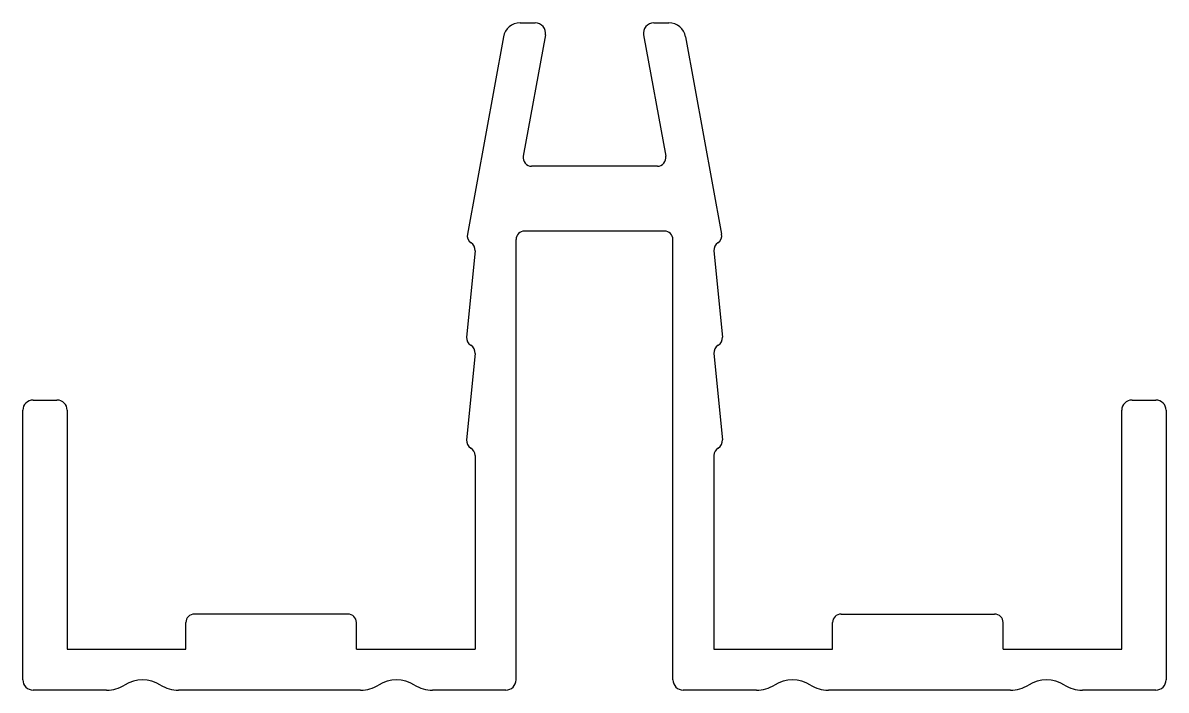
# Model space of a CAD drawing. Extents: x 2493.4 to 2526.9, y 1192 to 1211.6.
import ezdxf

# ---------------------------------------------------------------- set-up
doc = ezdxf.new("R2010")
doc.units = 0
doc.layers.get('0').update_dxf_attribs({"linetype": 'CONTINUOUS'})

msp = doc.modelspace()

# ---------------------------------------------------------------- linework, layer by layer
at = {"color": 0}
for p, q in [((2507.991, 1211.588), (2508.434, 1211.588)), ((2511.906, 1211.588), (2512.349, 1211.588)), ((2507.499, 1211.178), (2506.444, 1205.401)), ((2508.73, 1211.234), (2508.081, 1207.683)), ((2511.611, 1211.234), (2512.259, 1207.683)), ((2512.841, 1211.178), (2513.896, 1205.401)), ((2512.013, 1207.388), (2508.327, 1207.388)), ((2512.22, 1205.488), (2508.12, 1205.488)), ((2507.87, 1192.338), (2507.87, 1205.238)), ((2512.47, 1192.338), (2512.47, 1205.238)), ((2506.669, 1204.911), (2506.421, 1202.382)), ((2513.671, 1204.911), (2513.919, 1202.382)), ((2506.669, 1201.9), (2506.421, 1199.372)), ((2513.671, 1201.9), (2513.919, 1199.372)), ((2493.714, 1200.538), (2494.414, 1200.538)), ((2525.926, 1200.538), (2526.626, 1200.538)), ((2493.414, 1192.338), (2493.414, 1200.238)), ((2494.714, 1200.238), (2494.714, 1193.238)), ((2525.626, 1193.238), (2525.626, 1200.238)), ((2526.926, 1200.238), (2526.926, 1192.338)), ((2506.67, 1198.914), (2506.67, 1193.238)), ((2513.67, 1198.914), (2513.67, 1193.238)), ((2498.192, 1193.238), (2498.192, 1194.018)), ((2502.942, 1194.268), (2498.442, 1194.268)), ((2503.192, 1193.238), (2503.192, 1194.018)), ((2517.148, 1193.238), (2517.148, 1194.018)), ((2517.398, 1194.268), (2521.898, 1194.268)), ((2522.148, 1193.238), (2522.148, 1194.018)), ((2494.714, 1193.238), (2498.192, 1193.238)), ((2503.192, 1193.238), (2506.67, 1193.238)), ((2513.67, 1193.238), (2517.148, 1193.238)), ((2522.148, 1193.238), (2525.626, 1193.238)), ((2495.87, 1192.038), (2493.714, 1192.038)), ((2503.315, 1192.038), (2497.977, 1192.038)), ((2507.57, 1192.038), (2505.422, 1192.038)), ((2514.918, 1192.038), (2512.77, 1192.038)), ((2522.363, 1192.038), (2517.025, 1192.038)), ((2526.626, 1192.038), (2524.47, 1192.038))]:
    msp.add_line(p, q, dxfattribs=at)
for centre, radius, start, end in [((2507.991, 1211.088), 0.5, 90, 169.6483), ((2508.434, 1211.288), 0.3, 349.6483, 90), ((2511.906, 1211.288), 0.3, 90, 190.3517), ((2512.349, 1211.088), 0.5, 10.3517, 90), ((2508.327, 1207.638), 0.25, 169.6483, 270), ((2512.013, 1207.638), 0.25, 270, 10.3517), ((2508.12, 1205.238), 0.25, 90, 180), ((2512.22, 1205.238), 0.25, 0, 90), ((2506.69, 1205.356), 0.25, 169.6483, 237.3573), ((2506.42, 1204.935), 0.25, 354.4007, 57.3573), ((2513.92, 1204.935), 0.25, 122.6427, 185.5993), ((2513.65, 1205.356), 0.25, 302.6427, 10.3517), ((2506.67, 1202.358), 0.25, 174.4007, 240.0374), ((2506.42, 1201.925), 0.25, 354.4007, 60.0374), ((2513.92, 1201.925), 0.25, 119.9626, 185.5993), ((2513.67, 1202.358), 0.25, 299.9626, 5.5993), ((2493.714, 1200.238), 0.3, 90, 180), ((2494.414, 1200.238), 0.3, 0, 90), ((2525.926, 1200.238), 0.3, 90, 180), ((2526.626, 1200.238), 0.3, 0, 90), ((2506.67, 1199.347), 0.25, 174.4007, 240), ((2506.42, 1198.914), 0.25, 0, 60), ((2513.92, 1198.914), 0.25, 120, 180), ((2513.67, 1199.347), 0.25, 300, 5.5993), ((2498.442, 1194.018), 0.25, 90, 180), ((2502.942, 1194.018), 0.25, 0, 90), ((2517.398, 1194.018), 0.25, 90, 180), ((2521.898, 1194.018), 0.25, 0, 90), ((2493.714, 1192.338), 0.3, 180, 270), ((2495.87, 1193.038), 1, 270, 301.7883), ((2496.924, 1191.338), 1, 58.2117, 121.7883), ((2497.977, 1193.038), 1, 238.2117, 270), ((2503.315, 1193.038), 1, 270, 301.7883), ((2504.369, 1191.338), 1, 58.2117, 121.7883), ((2505.422, 1193.038), 1, 238.2117, 270), ((2507.57, 1192.338), 0.3, 270, 0), ((2512.77, 1192.338), 0.3, 180, 270), ((2514.918, 1193.038), 1, 270, 301.7883), ((2515.972, 1191.338), 1, 58.2117, 121.7883), ((2517.025, 1193.038), 1, 238.2117, 270), ((2522.363, 1193.038), 1, 270, 301.7883), ((2523.417, 1191.338), 1, 58.2117, 121.7883), ((2524.47, 1193.038), 1, 238.2117, 270), ((2526.626, 1192.338), 0.3, 270, 0)]:
    msp.add_arc(centre, radius, start, end, dxfattribs=at)

doc.saveas('drawing.dxf')
